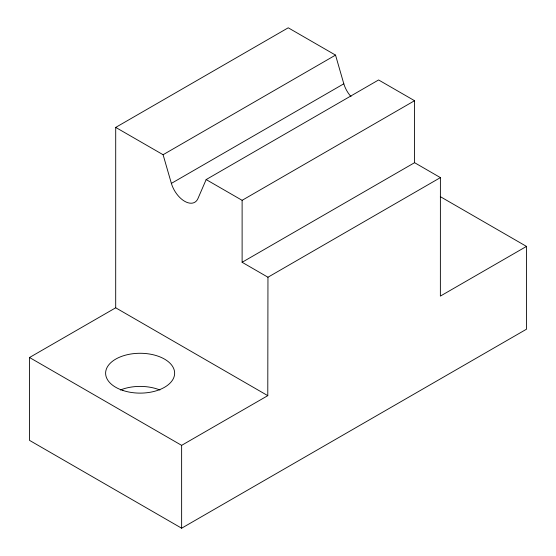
<?xml version="1.0" encoding="UTF-8"?>
<svg xmlns="http://www.w3.org/2000/svg" width="556" height="556" viewBox="0 0 556 556"><rect width="100%" height="100%" fill="white"/><g stroke="black" fill="none" stroke-linecap="round" stroke-linejoin="round"><path stroke-width="0.83" d="M115.697 307.802L115.711 127.4L163.089 154.721L171.373 183.39A20.294 11.718 60 0 0 184.627 201.272A20.294 11.718 60 0 0 197.887 198.7L206.158 179.574L378.594 79.96L414.561 100.706L414.581 162.679L440.394 177.614L267.957 277.229L267.784 395.657L115.697 307.802L29.524 357.508L29.51 440.366L181.638 528.2L526.49 329.208L526.49 246.405L440.317 196.65M267.957 277.229L242.117 262.286L242.117 200.32L206.158 179.574M440.394 177.614L440.373 296.091L526.49 246.405M115.711 127.4L288.23 27.8L335.532 55.107L343.81 83.796A20.294 11.718 60 0 0 351.003 96.626M163.089 154.721L335.532 55.107M171.373 183.39L343.81 83.796M242.117 200.32L414.561 100.706M242.117 262.286L414.581 162.679M29.524 357.508L181.631 445.356L267.784 395.657M181.631 445.356L181.638 528.2M120.353 389.999A34.507 19.919 0 0 1 159.926 389.999M122.876 390.451A34.507 19.919 0 0 0 174.64 373.201A34.507 19.919 0 0 0 122.883 355.944A34.507 19.919 0 0 0 122.876 390.451"/></g></svg>
